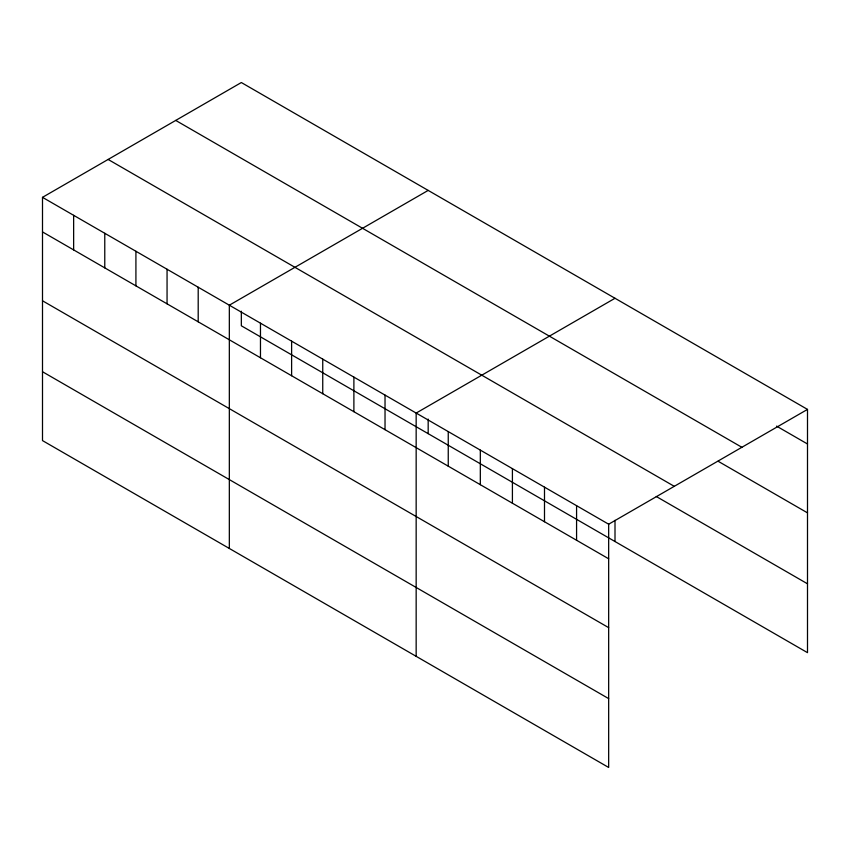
<?xml version="1.0" encoding="UTF-8"?>
<svg xmlns="http://www.w3.org/2000/svg" width="850" height="850" viewBox="0 0 850 850"><rect width="100%" height="100%" fill="white"/><g stroke="black" fill="none" stroke-linecap="round" stroke-linejoin="round"><path stroke-width="1.27" d="M42.5 197.338L608.664 524.206L608.664 767.465L42.5 440.598L42.5 197.338L241.336 82.535L807.5 409.402L807.5 652.662L241.336 325.794L241.336 311.228M428.177 190.4L229.33 305.203L229.33 548.463M615.007 298.276L416.16 413.068L416.16 656.327M608.664 524.206L807.5 409.402M776.56 426.126L807.5 443.987M175.727 120.424L741.88 447.291M718.122 461.252L807.5 512.858M108.12 159.449L674.273 486.328M656.253 496.485L807.5 583.801M42.5 231.923L608.664 558.79M42.5 300.783L608.664 627.651M42.5 371.737L608.664 698.604M615.007 520.338L615.007 541.524M576.576 505.686L576.576 540.271M544.499 487.167L544.499 521.751M512.412 468.637L512.412 503.221M480.324 450.118L480.324 484.702M448.248 431.598L448.248 466.183M428.177 419.092L428.177 433.659M385.029 395.091L385.029 429.675M353.887 377.113L353.887 411.697M322.745 359.136L322.745 393.72M291.614 341.158L291.614 375.743M260.472 323.181L260.472 357.765M198.199 287.226L198.199 321.81M167.057 269.248L167.057 303.832M135.915 251.271L135.915 285.855M104.773 233.293L104.773 267.877M73.642 215.316L73.642 249.9"/></g></svg>
